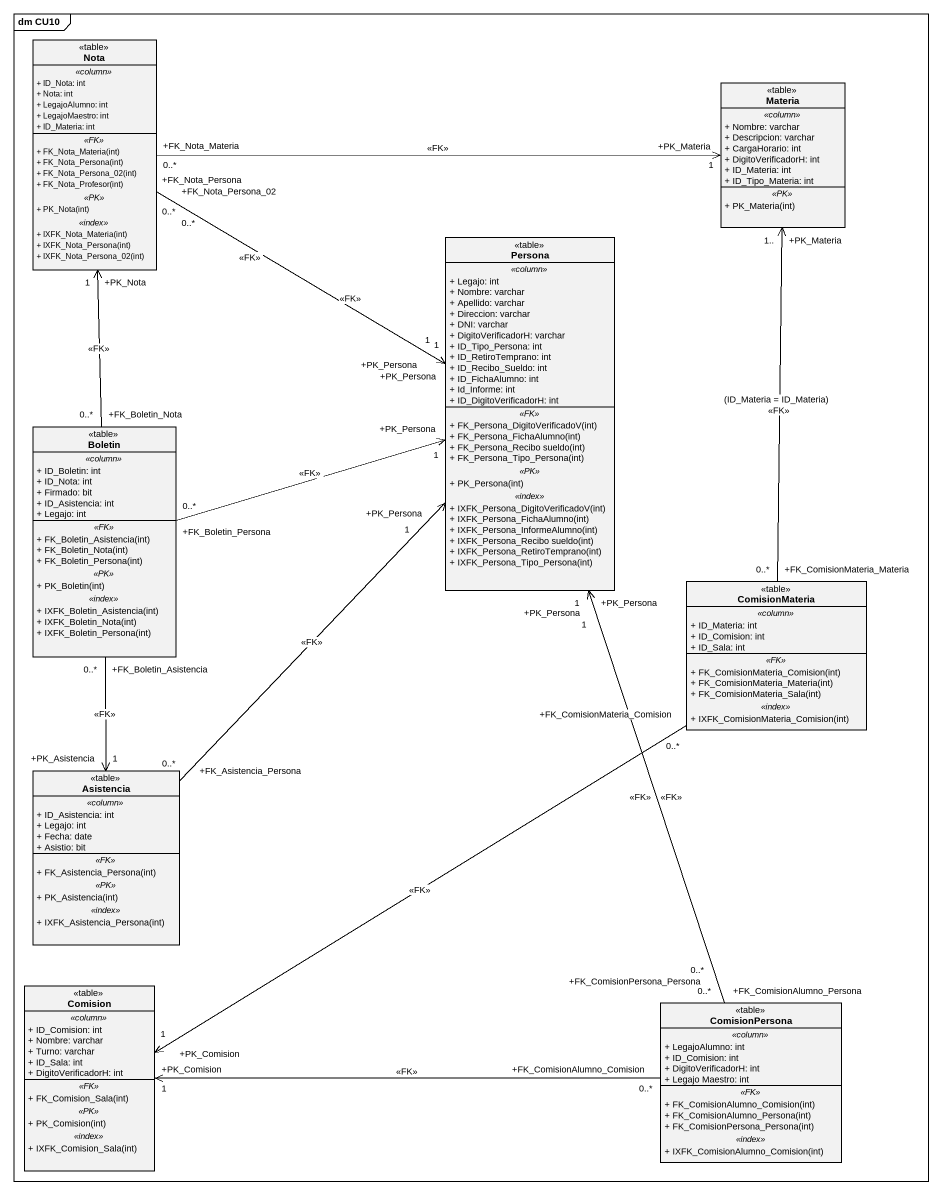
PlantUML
@startuml
mainframe dm CU10
hide circle
hide empty members
skinparam classAttributeIconSize 0
class Nota <<table>> {
  .. <<column>> ..
  + ID_Nota: int
  + Nota: int
  + LegajoAlumno: int
  + LegajoMaestro: int
  + ID_Materia: int
  .. <<FK>> ..
  + FK_Nota_Materia(int)
  + FK_Nota_Persona(int)
  + FK_Nota_Persona_02(int)
  + FK_Nota_Profesor(int)
  .. <<PK>> ..
  + PK_Nota(int)
  .. <<index>> ..
  + IXFK_Nota_Materia(int)
  + IXFK_Nota_Persona(int)
  + IXFK_Nota_Persona_02(int)
}
class Materia <<table>> {
  .. <<column>> ..
  + Nombre: varchar
  + Descripcion: varchar
  + CargaHorario: int
  + DigitoVerificadorH: int
  + ID_Materia: int
  + ID_Tipo_Materia: int
  .. <<PK>> ..
  + PK_Materia(int)
}
class Persona <<table>> {
  .. <<column>> ..
  + Legajo: int
  + Nombre: varchar
  + Apellido: varchar
  + Direccion: varchar
  + DNI: varchar
  + DigitoVerificadorH: varchar
  + ID_Tipo_Persona: int
  + ID_RetiroTemprano: int
  + ID_Recibo_Sueldo: int
  + ID_FichaAlumno: int
  + Id_Informe: int
  + ID_DigitoVerificadorH: int
  .. <<FK>> ..
  + FK_Persona_DigitoVerificadoV(int)
  + FK_Persona_FichaAlumno(int)
  + FK_Persona_Recibo sueldo(int)
  + FK_Persona_Tipo_Persona(int)
  .. <<PK>> ..
  + PK_Persona(int)
  .. <<index>> ..
  + IXFK_Persona_DigitoVerificadoV(int)
  + IXFK_Persona_FichaAlumno(int)
  + IXFK_Persona_InformeAlumno(int)
  + IXFK_Persona_Recibo sueldo(int)
  + IXFK_Persona_RetiroTemprano(int)
  + IXFK_Persona_Tipo_Persona(int)
}
class Boletin <<table>> {
  .. <<column>> ..
  + ID_Boletin: int
  + ID_Nota: int
  + Firmado: bit
  + ID_Asistencia: int
  + Legajo: int
  .. <<FK>> ..
  + FK_Boletin_Asistencia(int)
  + FK_Boletin_Nota(int)
  + FK_Boletin_Persona(int)
  .. <<PK>> ..
  + PK_Boletin(int)
  .. <<index>> ..
  + IXFK_Boletin_Asistencia(int)
  + IXFK_Boletin_Nota(int)
  + IXFK_Boletin_Persona(int)
}
class ComisionMateria <<table>> {
  .. <<column>> ..
  + ID_Materia: int
  + ID_Comision: int
  + ID_Sala: int
  .. <<FK>> ..
  + FK_ComisionMateria_Comision(int)
  + FK_ComisionMateria_Materia(int)
  + FK_ComisionMateria_Sala(int)
  .. <<index>> ..
  + IXFK_ComisionMateria_Comision(int)
}
class Asistencia <<table>> {
  .. <<column>> ..
  + ID_Asistencia: int
  + Legajo: int
  + Fecha: date
  + Asistio: bit
  .. <<FK>> ..
  + FK_Asistencia_Persona(int)
  .. <<PK>> ..
  + PK_Asistencia(int)
  .. <<index>> ..
  + IXFK_Asistencia_Persona(int)
}
class Comision <<table>> {
  .. <<column>> ..
  + ID_Comision: int
  + Nombre: varchar
  + Turno: varchar
  + ID_Sala: int
  + DigitoVerificadorH: int
  .. <<FK>> ..
  + FK_Comision_Sala(int)
  .. <<PK>> ..
  + PK_Comision(int)
  .. <<index>> ..
  + IXFK_Comision_Sala(int)
}
class ComisionPersona <<table>> {
  .. <<column>> ..
  + LegajoAlumno: int
  + ID_Comision: int
  + DigitoVerificadorH: int
  + Legajo Maestro: int
  .. <<FK>> ..
  + FK_ComisionAlumno_Comision(int)
  + FK_ComisionAlumno_Persona(int)
  + FK_ComisionPersona_Persona(int)
  .. <<index>> ..
  + IXFK_ComisionAlumno_Comision(int)
}
Nota "+FK_Nota_Materia\n0..*" -right-> "+PK_Materia\n1" Materia : <<FK>>
Nota "+FK_Nota_Persona\n0..*" -right-> "+PK_Persona\n1" Persona : <<FK>>
Nota "+FK_Nota_Persona_02\n0..*" -right-> "+PK_Persona\n1" Persona : <<FK>>
Boletin "+FK_Boletin_Nota\n0..*" -up-> "+PK_Nota\n1" Nota : <<FK>>
Boletin "+FK_Boletin_Persona\n0..*" -right-> "+PK_Persona\n1" Persona : <<FK>>
Boletin "+FK_Boletin_Asistencia\n0..*" --> "+PK_Asistencia\n1" Asistencia : <<FK>>
ComisionMateria "+FK_ComisionMateria_Materia\n0..*" -up-> "+PK_Materia\n1.." Materia : (ID_Materia = ID_Materia)\n<<FK>>
ComisionMateria "+FK_ComisionMateria_Comision\n0..*" --> "+PK_Comision\n1" Comision : <<FK>>
Asistencia "+FK_Asistencia_Persona\n0..*" -up-> "+PK_Persona\n1" Persona : <<FK>>
ComisionPersona "+FK_ComisionAlumno_Persona\n0..*" -up-> "+PK_Persona\n1" Persona : <<FK>>
ComisionPersona "+FK_ComisionPersona_Persona\n0..*" -up-> "+PK_Persona\n1" Persona : <<FK>>
ComisionPersona "+FK_ComisionAlumno_Comision\n0..*" -left-> "+PK_Comision\n1" Comision : <<FK>>
@enduml
